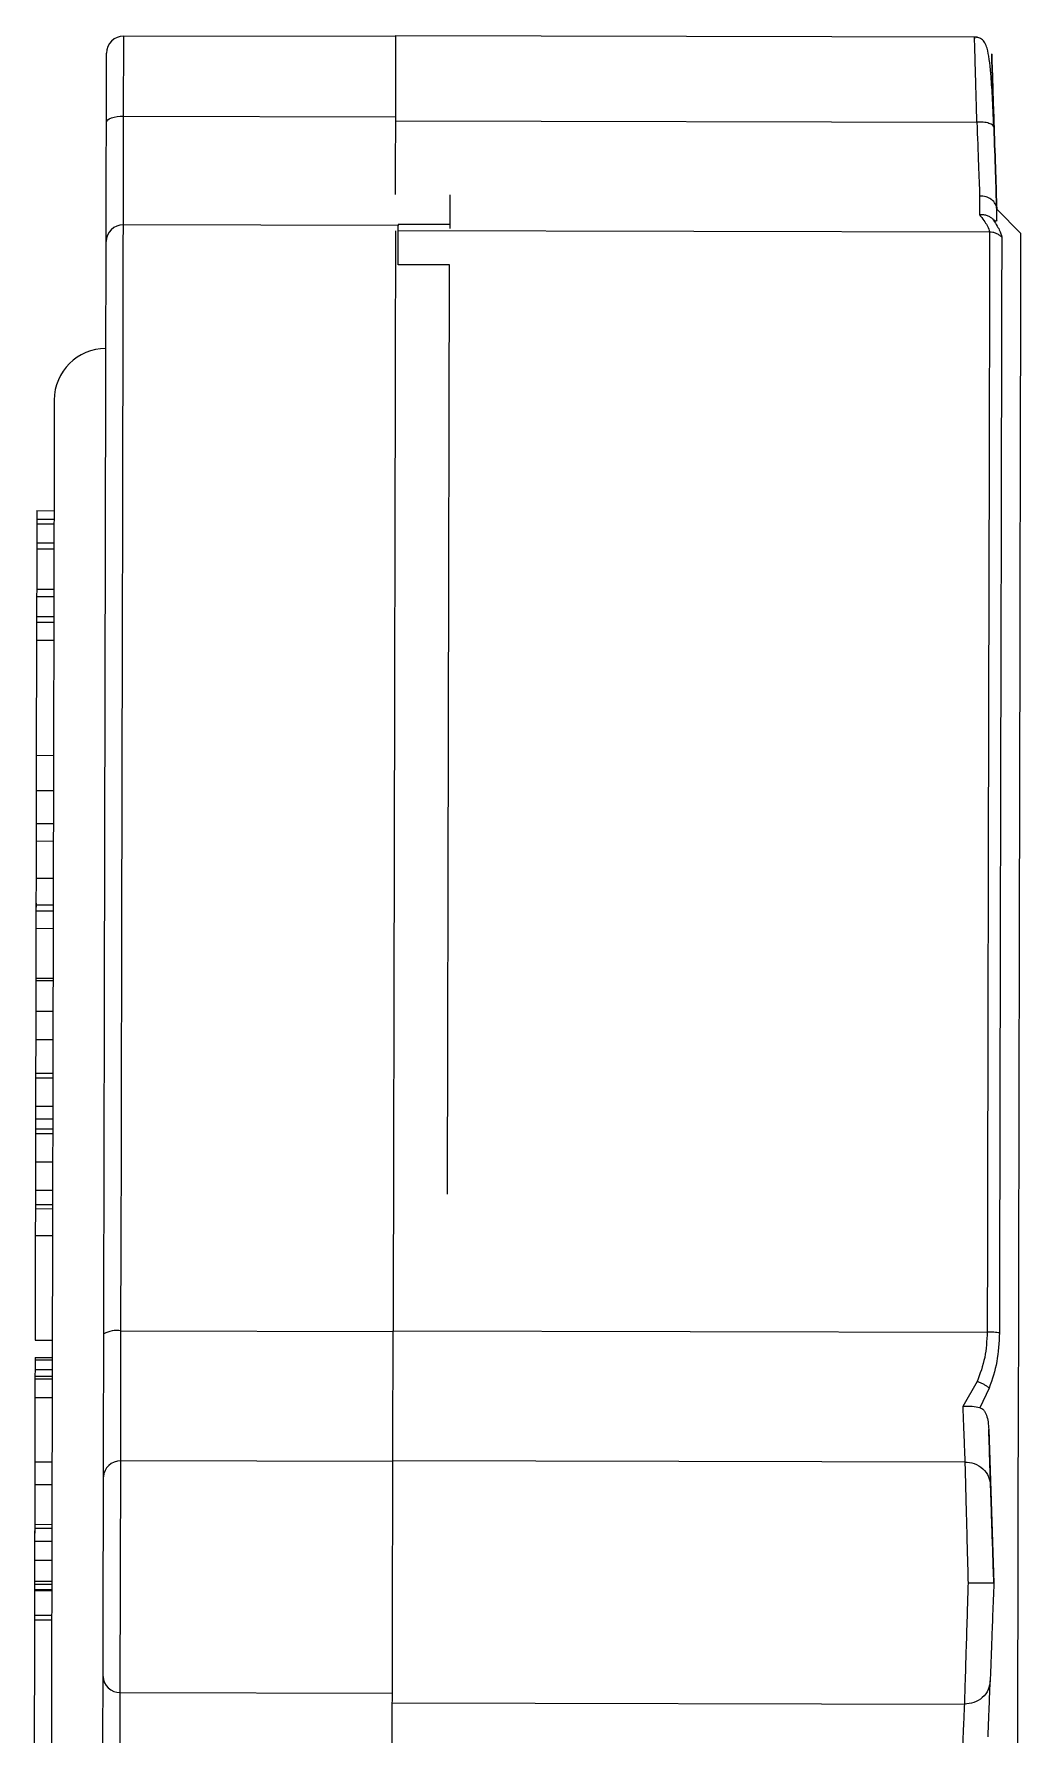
# Model space of a CAD drawing. Header units: millimetres. Extents: x 2160 to 4596, y 811 to 2534.
# Drawn here: x 2672.3 to 2729.8, y 2230.2 to 2329.2 of the extents above; entities that cross this region are included whole.
import ezdxf

# ---------------------------------------------------------------- set-up
doc = ezdxf.new("R2010")
doc.units = ezdxf.units.MM

msp = doc.modelspace()

# ---------------------------------------------------------------- linework, layer by layer
at = {"color": 7, "linetype": 'Continuous', "lineweight": 25}
for p, q in [((2677.546, 2324.388), (2677.556, 2329.056)), ((2693.398, 2329.022), (2677.556, 2329.056)), ((2727.236, 2328.985), (2693.398, 2329.058)), ((2677.532, 2318.065), (2677.546, 2324.388)), ((2677.546, 2324.388), (2693.388, 2324.354)), ((2693.388, 2324.123), (2727.222, 2324.05)), ((2696.536, 2319.812), (2696.532, 2318.081)), ((2727.379, 2319.74), (2727.376, 2318.653)), ((2729.788, 2317.566), (2728.377, 2318.983)), ((2728.377, 2318.976), (2728.377, 2318.983)), ((2693.532, 2318.031), (2677.532, 2318.065)), ((2693.527, 2315.731), (2693.532, 2318.031)), ((2696.532, 2318.081), (2693.532, 2318.088)), ((2693.532, 2318.088), (2693.532, 2318.031)), ((2696.532, 2318.081), (2696.532, 2317.853)), ((2727.96, 2317.637), (2693.531, 2317.711)), ((2696.527, 2315.725), (2693.527, 2315.731)), ((2696.411, 2261.623), (2696.527, 2315.725)), ((2672.496, 2301.423), (2672.495, 2300.922)), ((2672.496, 2301.423), (2673.496, 2301.421)), ((2672.495, 2300.652), (2672.492, 2299.558)), ((2672.495, 2300.922), (2673.495, 2300.92)), ((2672.495, 2300.922), (2672.495, 2300.652)), ((2672.495, 2300.652), (2673.495, 2300.65)), ((2672.492, 2299.209), (2672.487, 2296.848)), ((2672.492, 2299.558), (2673.492, 2299.556)), ((2672.492, 2299.558), (2672.492, 2299.209)), ((2672.492, 2299.209), (2673.492, 2299.206)), ((2672.486, 2296.427), (2672.483, 2295.266)), ((2672.487, 2296.848), (2672.486, 2296.427)), ((2672.486, 2296.427), (2673.486, 2296.425)), ((2672.487, 2296.848), (2673.487, 2296.846)), ((2672.483, 2295.266), (2673.483, 2295.264)), ((2672.483, 2295.266), (2672.483, 2294.932)), ((2672.483, 2294.932), (2672.48, 2293.884)), ((2672.483, 2294.932), (2673.483, 2294.93)), ((2672.48, 2293.884), (2672.466, 2287.178)), ((2672.48, 2293.884), (2673.48, 2293.882)), ((2672.466, 2287.178), (2672.462, 2285.138)), ((2672.466, 2287.178), (2673.466, 2287.176)), ((2672.462, 2285.138), (2672.458, 2283.217)), ((2672.462, 2285.138), (2673.462, 2285.136)), ((2672.458, 2283.217), (2672.455, 2282.172)), ((2672.458, 2283.217), (2673.458, 2283.215)), ((2672.455, 2282.172), (2672.451, 2280.035)), ((2673.455, 2282.17), (2672.455, 2282.172)), ((2672.451, 2280.035), (2672.447, 2278.47)), ((2672.451, 2280.035), (2673.451, 2280.033)), ((2672.448, 2278.572), (2672.447, 2278.062)), ((2672.447, 2278.47), (2673.447, 2278.468)), ((2672.447, 2278.47), (2672.447, 2278.133)), ((2672.447, 2278.47), (2672.447, 2278.133)), ((2672.447, 2278.133), (2672.444, 2277.105)), ((2672.447, 2278.133), (2673.447, 2278.131)), ((2672.444, 2277.105), (2673.444, 2277.103)), ((2672.438, 2274.074), (2672.434, 2272.287)), ((2672.438, 2274.211), (2673.438, 2274.209)), ((2672.438, 2274.074), (2673.438, 2274.072)), ((2672.434, 2272.287), (2672.431, 2270.633)), ((2672.434, 2272.287), (2673.434, 2272.285)), ((2672.431, 2270.633), (2672.426, 2268.681)), ((2672.431, 2270.633), (2673.431, 2270.631)), ((2672.426, 2268.681), (2673.426, 2268.679)), ((2672.426, 2268.681), (2672.426, 2268.409)), ((2672.426, 2268.409), (2672.422, 2266.749)), ((2672.426, 2268.409), (2673.426, 2268.406)), ((2672.422, 2266.749), (2672.421, 2266.01)), ((2672.422, 2266.749), (2673.422, 2266.747)), ((2672.421, 2266.01), (2672.42, 2265.437)), ((2672.421, 2266.01), (2673.421, 2266.007)), ((2672.419, 2265.165), (2672.415, 2263.505)), ((2672.42, 2265.437), (2672.419, 2265.165)), ((2672.419, 2265.165), (2673.419, 2265.162)), ((2672.42, 2265.437), (2673.42, 2265.435)), ((2672.415, 2263.505), (2672.412, 2261.862)), ((2672.415, 2263.505), (2673.415, 2263.503)), ((2672.412, 2261.862), (2672.41, 2261.034)), ((2672.412, 2261.862), (2673.412, 2261.859)), ((2672.41, 2260.785), (2672.406, 2259.221)), ((2672.41, 2261.034), (2673.41, 2261.032)), ((2672.41, 2261.034), (2672.41, 2260.785)), ((2672.41, 2260.785), (2673.41, 2260.783)), ((2672.406, 2259.21), (2672.393, 2253.121)), ((2672.406, 2259.221), (2673.406, 2259.219)), ((2677.378, 2246.097), (2677.394, 2253.669)), ((2677.394, 2253.669), (2693.237, 2253.635)), ((2693.237, 2253.675), (2727.823, 2253.601)), ((2672.393, 2253.121), (2673.393, 2253.119)), ((2672.391, 2251.978), (2672.39, 2251.419)), ((2672.391, 2252.122), (2673.391, 2252.12)), ((2672.391, 2251.978), (2673.391, 2251.976)), ((2672.388, 2250.884), (2672.386, 2249.786)), ((2672.389, 2251.028), (2672.388, 2250.884)), ((2672.388, 2250.884), (2673.388, 2250.882)), ((2672.39, 2251.419), (2672.389, 2251.028)), ((2672.389, 2251.028), (2673.389, 2251.026)), ((2672.39, 2251.419), (2673.39, 2251.417)), ((2727.231, 2250.712), (2726.401, 2249.258)), ((2727.29, 2250.693), (2727.231, 2250.712)), ((2672.386, 2249.786), (2672.378, 2246.047)), ((2672.386, 2249.786), (2673.386, 2249.784)), ((2727.938, 2250.339), (2727.392, 2249.191)), ((2727.913, 2247.928), (2728.206, 2238.983)), ((2672.378, 2246.047), (2672.375, 2244.718)), ((2672.378, 2246.047), (2673.378, 2246.045)), ((2677.349, 2232.616), (2677.378, 2246.097)), ((2693.221, 2246.063), (2677.378, 2246.097)), ((2726.523, 2246.034), (2693.221, 2246.105)), ((2672.375, 2244.457), (2672.373, 2243.821)), ((2672.373, 2243.821), (2672.373, 2243.474)), ((2672.375, 2244.718), (2673.375, 2244.716)), ((2672.375, 2244.718), (2672.375, 2244.538)), ((2672.375, 2244.538), (2672.375, 2244.457)), ((2672.373, 2243.474), (2672.371, 2242.607)), ((2672.37, 2242.175), (2672.368, 2241.567)), ((2672.371, 2242.607), (2672.37, 2242.406)), ((2672.37, 2242.406), (2673.37, 2242.404)), ((2672.37, 2242.406), (2672.37, 2242.175)), ((2672.37, 2242.175), (2673.37, 2242.173)), ((2672.368, 2241.567), (2672.366, 2240.315)), ((2672.368, 2241.424), (2673.368, 2241.422)), ((2672.366, 2240.315), (2672.363, 2239.101)), ((2672.366, 2240.315), (2673.366, 2240.313)), ((2672.363, 2239.101), (2673.363, 2239.099)), ((2672.363, 2238.928), (2673.363, 2238.926)), ((2728.206, 2238.983), (2728.206, 2238.983)), ((2672.362, 2238.611), (2673.362, 2238.609)), ((2672.362, 2238.611), (2672.362, 2238.553)), ((2672.362, 2238.553), (2673.362, 2238.551)), ((2672.358, 2236.846), (2672.331, 2224.117)), ((2672.359, 2237.122), (2672.358, 2236.846)), ((2672.358, 2236.846), (2673.358, 2236.844)), ((2672.359, 2237.122), (2673.359, 2237.12)), ((2677.333, 2225.044), (2677.349, 2232.616)), ((2677.349, 2232.616), (2693.192, 2232.582)), ((2693.191, 2232.01), (2726.493, 2231.939))]:
    msp.add_line(p, q, dxfattribs=at)
at = {"color": 7, "linetype": 'Continuous', "lineweight": 25, "flags": 128}
for points in [[(2676.545, 2324.038), (2676.564, 2324.107), (2676.621, 2324.173), (2676.714, 2324.233), (2676.838, 2324.286), (2676.99, 2324.33), (2677.163, 2324.362), (2677.35, 2324.382), (2677.546, 2324.388)], [(2677.394, 2253.669), (2677.406, 2258.928), (2677.417, 2264.099), (2677.427, 2269.157), (2677.438, 2274.081), (2677.448, 2278.848), (2677.458, 2283.436), (2677.467, 2287.824), (2677.476, 2291.994), (2677.485, 2295.925), (2677.493, 2299.6), (2677.5, 2303.002), (2677.507, 2306.117), (2677.513, 2308.929), (2677.518, 2311.427), (2677.522, 2313.598), (2677.526, 2315.434), (2677.53, 2316.925), (2677.532, 2318.065)], [(2727.96, 2317.637), (2727.957, 2316.485), (2727.954, 2314.986), (2727.95, 2313.149), (2727.946, 2310.979), (2727.94, 2308.489), (2727.934, 2305.687), (2727.928, 2302.588), (2727.92, 2299.205), (2727.913, 2295.552), (2727.904, 2291.647), (2727.895, 2287.507), (2727.886, 2283.149), (2727.876, 2278.595), (2727.866, 2273.864), (2727.856, 2268.976), (2727.845, 2263.955), (2727.834, 2258.822), (2727.823, 2253.601)], [(2728.666, 2317.347), (2728.664, 2316.2), (2728.661, 2314.707), (2728.657, 2312.875), (2728.652, 2310.714), (2728.647, 2308.233), (2728.641, 2305.441), (2728.634, 2302.354), (2728.627, 2298.983), (2728.619, 2295.343), (2728.611, 2291.453), (2728.602, 2287.327), (2728.593, 2282.986), (2728.583, 2278.448), (2728.573, 2273.734), (2728.563, 2268.865), (2728.552, 2263.862), (2728.541, 2258.748), (2728.53, 2253.546)], [(2729.596, 2227.753), (2729.607, 2233.036), (2729.619, 2238.346), (2729.63, 2243.659), (2729.641, 2248.95), (2729.653, 2254.196), (2729.664, 2259.373), (2729.675, 2264.456), (2729.685, 2269.422), (2729.695, 2274.25), (2729.705, 2278.916), (2729.715, 2283.399), (2729.724, 2287.679), (2729.733, 2291.737), (2729.741, 2295.553), (2729.749, 2299.11), (2729.756, 2302.393), (2729.762, 2305.385), (2729.768, 2308.074), (2729.773, 2310.446), (2729.777, 2312.492), (2729.781, 2314.201), (2729.784, 2315.567), (2729.786, 2316.582), (2729.787, 2317.242), (2729.788, 2317.545), (2729.788, 2317.566)]]:
    msp.add_lwpolyline(points, dxfattribs=at)
at = {"color": 7, "linetype": 'Continuous', "lineweight": 25}
for centre, radius, start, end in [((2677.553, 2328.056), 1, 89.87751, 179.87751), ((2677.522, 2317.073), 0.992, 89.41535, 179.40777), ((2676.51, 2307.858), 3, 89.87751, 179.87751), ((2677.149, 2252.138), 1.551, 80.89854, 119.14308), ((2677.345, 2245.127), 0.97, 88.05077, 177.92611), ((2677.321, 2233.585), 0.97, 181.82891, 271.70426)]:
    msp.add_arc(centre, radius, start, end, dxfattribs=at)
for points, knots in [([(2693.388, 2324.123), (2693.389, 2324.816), (2693.392, 2326.202), (2693.396, 2327.809), (2693.398, 2328.77), (2693.399, 2329.173), (2693.398, 2329.058), (2693.398, 2329.058)], [0, 0, 0, 0, 0.2499989, 0.4999978, 0.7499967, 0.9999956, 1, 1, 1, 1]), ([(2728.202, 2323.803), (2728.176, 2324.401), (2728.127, 2325.527), (2728.023, 2327.15), (2727.877, 2328.301), (2727.64, 2328.81), (2727.35, 2328.955), (2727.191, 2328.981), (2727.11, 2328.986), (2727.071, 2328.985), (2727.052, 2328.985)], [0, 0, 0, 0, 0.219365, 0.412937, 0.719402, 0.914593, 0.969102, 0.986635, 0.993634, 1, 1, 1, 1]), ([(2727.222, 2324.05), (2727.208, 2324.547), (2727.181, 2325.51), (2727.138, 2327.053), (2727.101, 2328.358), (2727.082, 2329.048), (2727.085, 2328.925), (2727.086, 2328.899)], [0, 0, 0, 0, 0.177765, 0.34408, 0.641108, 0.925204, 1, 1, 1, 1]), ([(2676.545, 2324.038), (2676.546, 2324.593), (2676.548, 2325.727), (2676.551, 2327.028), (2676.553, 2327.898), (2676.553, 2328.006), (2676.553, 2328.058)], [0, 0, 0, 0, 0.244178, 0.5, 0.755822, 1, 1, 1, 1]), ([(2728.221, 2323.741), (2728.201, 2324.343), (2728.162, 2325.548), (2728.117, 2326.926), (2728.087, 2327.817), (2728.077, 2328.12), (2728.087, 2327.813), (2728.117, 2326.921), (2728.162, 2325.544), (2728.201, 2324.342), (2728.221, 2323.741)], [0, 0, 0, 0, 0.125138, 0.250256, 0.375373, 0.50043, 0.625397, 0.750284, 0.875124, 1, 1, 1, 1]), ([(2676.53, 2317.084), (2676.53, 2317.317), (2676.531, 2317.792), (2676.535, 2319.377), (2676.539, 2321.469), (2676.543, 2323.192), (2676.545, 2324.038)], [0, 0, 0, 0, 0.245796, 0.5, 0.754204, 1, 1, 1, 1]), ([(2693.379, 2319.833), (2693.379, 2319.859), (2693.38, 2320.349), (2693.383, 2321.786), (2693.386, 2323.344), (2693.388, 2324.123)], [0, 0, 0, 0, 0.027312, 0.513656, 1, 1, 1, 1]), ([(2727.222, 2324.05), (2727.254, 2323.179), (2727.313, 2321.539), (2727.358, 2320.314), (2727.379, 2319.74)], [0, 0, 0, 0, 0.531637, 1, 1, 1, 1]), ([(2728.221, 2323.741), (2728.206, 2323.783), (2728.184, 2323.848), (2728.059, 2323.923), (2727.93, 2323.974), (2727.77, 2324.013), (2727.539, 2324.048), (2727.347, 2324.049), (2727.222, 2324.05)], [0, 0, 0, 0, 0.239618, 0.368465, 0.500002, 0.631538, 0.760384, 1, 1, 1, 1]), ([(2728.377, 2318.976), (2728.355, 2319.654), (2728.31, 2321.02), (2728.251, 2322.83), (2728.221, 2323.741)], [0, 0, 0, 0, 0.496466, 1, 1, 1, 1]), ([(2728.221, 2323.741), (2728.251, 2322.832), (2728.31, 2321.022), (2728.355, 2319.656), (2728.377, 2318.976)], [0, 0, 0, 0, 0.502375, 1, 1, 1, 1]), ([(2728.377, 2318.976), (2728.372, 2319.03), (2728.362, 2319.135), (2728.278, 2319.336), (2728.165, 2319.46), (2728.072, 2319.53), (2728.071, 2319.531), (2728.068, 2319.533), (2728.057, 2319.542), (2727.963, 2319.61), (2727.745, 2319.722), (2727.506, 2319.734), (2727.379, 2319.74)], [0, 0, 0, 0, 0.13275, 0.258828, 0.507271, 0.507353, 0.507953, 0.509582, 0.515681, 0.539247, 0.754927, 1, 1, 1, 1]), ([(2728.123, 2318.414), (2728.075, 2318.452), (2727.976, 2318.532), (2727.784, 2318.615), (2727.579, 2318.658), (2727.438, 2318.654), (2727.376, 2318.653)], [0, 0, 0, 0, 0.239149, 0.497163, 0.778524, 1, 1, 1, 1]), ([(2727.376, 2318.653), (2727.547, 2318.427), (2727.88, 2317.986), (2727.933, 2317.752), (2727.96, 2317.637)], [0, 0, 0, 0, 0.51151, 1, 1, 1, 1]), ([(2728.123, 2318.414), (2728.279, 2318.182), (2728.592, 2317.719), (2728.642, 2317.471), (2728.666, 2317.347)], [0, 0, 0, 0, 0.5006525, 1, 1, 1, 1]), ([(2728.375, 2318.311), (2728.369, 2318.288), (2728.36, 2318.255), (2728.274, 2318.294), (2728.201, 2318.345), (2728.147, 2318.392), (2728.123, 2318.414)], [0, 0, 0, 0, 0.546902, 0.785535, 0.902249, 1, 1, 1, 1]), ([(2728.375, 2318.311), (2728.375, 2318.312), (2728.375, 2318.328), (2728.376, 2318.433), (2728.376, 2318.641), (2728.377, 2318.86), (2728.377, 2318.976)], [0, 0, 0, 0, 0.008069, 0.080583, 0.514577, 1, 1, 1, 1]), ([(2676.394, 2253.492), (2676.399, 2255.988), (2676.41, 2261.025), (2676.426, 2268.402), (2676.441, 2275.644), (2676.456, 2282.623), (2676.47, 2289.226), (2676.483, 2295.32), (2676.495, 2300.813), (2676.505, 2305.624), (2676.514, 2309.687), (2676.521, 2312.956), (2676.527, 2315.495), (2676.529, 2316.557), (2676.53, 2317.084)], [0, 0, 0, 0, 0.0799588, 0.1613715, 0.2441424, 0.3288926, 0.4142166, 0.5, 0.5857784, 0.6711024, 0.7558576, 0.8386237, 0.9200388, 1, 1, 1, 1]), ([(2673.51, 2307.865), (2673.51, 2307.81), (2673.51, 2307.7), (2673.508, 2306.79), (2673.505, 2305.304), (2673.5, 2303.13), (2673.494, 2300.299), (2673.487, 2296.786), (2673.478, 2292.632), (2673.468, 2287.888), (2673.456, 2282.627), (2673.444, 2276.935), (2673.431, 2270.912), (2673.418, 2264.689), (2673.404, 2258.323), (2673.391, 2251.971), (2673.377, 2245.632), (2673.368, 2241.454), (2673.364, 2239.365)], [0, 0, 0, 0, 0.058246, 0.116497, 0.17824, 0.239988, 0.303803, 0.368626, 0.434138, 0.5, 0.565862, 0.631374, 0.696197, 0.760012, 0.821755, 0.883503, 0.94175, 1, 1, 1, 1]), ([(2672.444, 2277.105), (2672.444, 2276.775), (2672.442, 2276.139), (2672.441, 2275.362), (2672.439, 2274.751), (2672.439, 2274.429), (2672.438, 2274.26), (2672.438, 2274.211)], [0, 0, 0, 0, 0.328754, 0.633799, 0.764636, 0.93153, 1, 1, 1, 1]), ([(2672.438, 2274.211), (2672.438, 2274.148), (2672.438, 2274.063), (2672.438, 2274.085), (2672.438, 2274.091)], [0, 0, 0, 0, 0.737807, 1, 1, 1, 1]), ([(2676.376, 2245.163), (2676.377, 2245.553), (2676.379, 2246.349), (2676.383, 2248.339), (2676.388, 2250.752), (2676.392, 2252.589), (2676.394, 2253.492)], [0, 0, 0, 0, 0.245796, 0.5, 0.754204, 1, 1, 1, 1]), ([(2727.823, 2253.601), (2727.795, 2253.099), (2727.739, 2252.071), (2727.403, 2251.172), (2727.231, 2250.712)], [0, 0, 0, 0, 0.48849, 1, 1, 1, 1]), ([(2728.53, 2253.546), (2728.502, 2252.979), (2728.445, 2251.845), (2728.107, 2250.842), (2727.938, 2250.339)], [0, 0, 0, 0, 0.499286, 1, 1, 1, 1]), ([(2672.391, 2252.122), (2672.391, 2252.119), (2672.391, 2252.114), (2672.391, 2251.917), (2672.391, 2251.871)], [0, 0, 0, 0, 0.770116, 1, 1, 1, 1]), ([(2727.938, 2250.339), (2727.894, 2250.374), (2727.808, 2250.444), (2727.648, 2250.54), (2727.473, 2250.627), (2727.351, 2250.671), (2727.29, 2250.693)], [0, 0, 0, 0, 0.2473909, 0.4997222, 0.7521965, 1, 1, 1, 1]), ([(2727.392, 2249.191), (2727.249, 2249.218), (2726.959, 2249.273), (2726.588, 2249.263), (2726.401, 2249.258)], [0, 0, 0, 0, 0.494817, 1, 1, 1, 1]), ([(2726.401, 2249.258), (2726.428, 2248.543), (2726.48, 2247.16), (2726.509, 2246.401), (2726.523, 2246.034)], [0, 0, 0, 0, 0.516726, 1, 1, 1, 1]), ([(2727.392, 2249.191), (2727.433, 2249.178), (2727.514, 2249.153), (2727.622, 2249.053), (2727.711, 2248.917), (2727.807, 2248.692), (2727.886, 2248.355), (2727.903, 2248.076), (2727.913, 2247.928)], [0, 0, 0, 0, 0.111673, 0.222473, 0.333752, 0.456252, 0.712674, 1, 1, 1, 1]), ([(2728.019, 2244.674), (2728.007, 2245.058), (2727.981, 2245.84), (2727.936, 2247.225), (2727.913, 2247.928)], [0, 0, 0, 0, 0.4921548, 1, 1, 1, 1]), ([(2726.523, 2246.034), (2726.53, 2245.768), (2726.544, 2245.229), (2726.579, 2243.827), (2726.621, 2242.241), (2726.664, 2240.576), (2726.691, 2239.543), (2726.705, 2238.986)], [0, 0, 0, 0, 0.210699, 0.428308, 0.661362, 0.817576, 1, 1, 1, 1]), ([(2726.523, 2246.034), (2726.708, 2246.016), (2727.092, 2245.978), (2727.59, 2245.665), (2727.94, 2245.207), (2727.994, 2244.847), (2728.019, 2244.674)], [0, 0, 0, 0, 0.240153, 0.499483, 0.759101, 1, 1, 1, 1]), ([(2676.364, 2239.358), (2676.365, 2239.97), (2676.368, 2241.223), (2676.371, 2242.939), (2676.374, 2244.357), (2676.376, 2244.898), (2676.376, 2245.163)], [0, 0, 0, 0, 0.244178, 0.5, 0.755822, 1, 1, 1, 1]), ([(2672.375, 2244.718), (2672.374, 2244.243), (2672.372, 2243.16), (2672.371, 2242.599), (2672.37, 2242.447), (2672.37, 2242.406)], [0, 0, 0, 0, 0.364385, 0.830851, 1, 1, 1, 1]), ([(2728.206, 2238.983), (2728.186, 2239.599), (2728.145, 2240.83), (2728.091, 2242.502), (2728.045, 2243.886), (2728.028, 2244.411), (2728.019, 2244.674)], [0, 0, 0, 0, 0.249914, 0.499831, 0.749722, 1, 1, 1, 1]), ([(2672.37, 2242.175), (2672.37, 2242.147), (2672.37, 2242.092), (2672.369, 2241.942), (2672.369, 2241.733), (2672.368, 2241.553), (2672.368, 2241.446), (2672.368, 2241.424)], [0, 0, 0, 0, 0.282135, 0.566109, 0.757606, 0.950164, 1, 1, 1, 1]), ([(2672.363, 2239.072), (2672.363, 2239), (2672.363, 2238.783), (2672.362, 2238.68), (2672.362, 2238.611)], [0, 0, 0, 0, 0.332232, 1, 1, 1, 1]), ([(2672.363, 2239.101), (2672.363, 2239.098), (2672.363, 2239.091), (2672.363, 2239.033), (2672.363, 2238.963), (2672.363, 2238.928)], [0, 0, 0, 0, 0.35686, 0.67714, 1, 1, 1, 1]), ([(2673.364, 2239.365), (2673.359, 2237.276), (2673.35, 2233.098), (2673.337, 2226.759), (2673.323, 2220.406), (2673.31, 2214.041), (2673.296, 2207.818), (2673.283, 2201.795), (2673.271, 2196.103), (2673.26, 2190.842), (2673.25, 2186.098), (2673.241, 2181.944), (2673.234, 2178.43), (2673.227, 2175.6), (2673.223, 2173.426), (2673.22, 2171.94), (2673.218, 2171.03), (2673.217, 2170.92), (2673.217, 2170.865)], [0, 0, 0, 0, 0.058247, 0.116497, 0.17824, 0.239988, 0.303803, 0.368626, 0.434138, 0.5, 0.565862, 0.631374, 0.696197, 0.760012, 0.821755, 0.883503, 0.941749, 1, 1, 1, 1]), ([(2676.351, 2233.554), (2676.352, 2233.819), (2676.353, 2234.36), (2676.356, 2235.778), (2676.36, 2237.494), (2676.362, 2238.747), (2676.364, 2239.358)], [0, 0, 0, 0, 0.244178, 0.5, 0.755822, 1, 1, 1, 1]), ([(2726.705, 2238.986), (2726.688, 2238.429), (2726.657, 2237.395), (2726.608, 2235.73), (2726.558, 2234.144), (2726.517, 2232.743), (2726.501, 2232.204), (2726.493, 2231.939)], [0, 0, 0, 0, 0.182468, 0.338737, 0.571946, 0.789459, 1, 1, 1, 1]), ([(2728.206, 2238.983), (2728.193, 2238.983), (2728.164, 2238.983), (2727.944, 2238.984), (2727.658, 2238.985), (2727.373, 2238.986), (2727.049, 2238.987), (2726.819, 2238.986), (2726.705, 2238.986)], [0, 0, 0, 0, 0.18848, 0.4272136, 0.5636211, 0.7073559, 0.8543277, 1, 1, 1, 1]), ([(2728.206, 2238.983), (2728.183, 2238.365), (2728.137, 2237.136), (2728.076, 2235.475), (2728.024, 2234.087), (2728.005, 2233.56), (2727.995, 2233.293)], [0, 0, 0, 0, 0.2507124, 0.4986063, 0.745722, 1, 1, 1, 1]), ([(2672.362, 2238.553), (2672.361, 2238.15), (2672.36, 2237.46), (2672.359, 2237.221), (2672.359, 2237.122)], [0, 0, 0, 0, 0.58376, 1, 1, 1, 1]), ([(2676.334, 2225.225), (2676.335, 2226.128), (2676.339, 2227.965), (2676.345, 2230.378), (2676.349, 2232.368), (2676.351, 2233.164), (2676.351, 2233.554)], [0, 0, 0, 0, 0.245796, 0.5, 0.754204, 1, 1, 1, 1]), ([(2727.995, 2233.293), (2727.968, 2233.119), (2727.913, 2232.759), (2727.562, 2232.303), (2727.062, 2231.993), (2726.678, 2231.956), (2726.493, 2231.938)], [0, 0, 0, 0, 0.240896, 0.500515, 0.759846, 1, 1, 1, 1]), ([(2727.874, 2230.039), (2727.9, 2230.737), (2727.952, 2232.122), (2727.981, 2232.905), (2727.995, 2233.293)], [0, 0, 0, 0, 0.504369, 1, 1, 1, 1]), ([(2726.493, 2231.939), (2726.477, 2231.572), (2726.445, 2230.813), (2726.387, 2229.43), (2726.357, 2228.716)], [0, 0, 0, 0, 0.483329, 1, 1, 1, 1])]:
    msp.add_open_spline(points, degree=3, knots=knots, dxfattribs=at)
for points in [[(2693.374, 2317.711), (2693.373, 2317.146), (2693.37, 2316.017), (2693.365, 2313.337), (2693.358, 2309.969), (2693.349, 2305.872), (2693.339, 2301.109), (2693.327, 2295.721), (2693.314, 2289.764), (2693.301, 2283.297), (2693.286, 2276.387), (2693.27, 2269.099), (2693.254, 2261.519), (2693.243, 2256.29), (2693.237, 2253.675)], [(2728.666, 2317.347), (2728.617, 2317.391), (2728.52, 2317.477), (2728.344, 2317.566), (2728.156, 2317.626), (2728.025, 2317.633), (2727.96, 2317.637)], [(2693.221, 2246.105), (2693.222, 2246.462), (2693.223, 2247.176), (2693.227, 2248.975), (2693.232, 2251.158), (2693.235, 2252.836), (2693.237, 2253.675)], [(2728.53, 2253.546), (2728.481, 2253.554), (2728.383, 2253.57), (2728.208, 2253.587), (2728.019, 2253.599), (2727.888, 2253.6), (2727.823, 2253.601)], [(2693.191, 2232.01), (2693.192, 2232.335), (2693.193, 2232.984), (2693.197, 2234.696), (2693.201, 2236.765), (2693.206, 2239.057), (2693.211, 2241.35), (2693.215, 2243.419), (2693.219, 2245.131), (2693.22, 2245.78), (2693.221, 2246.105)], [(2693.175, 2224.44), (2693.176, 2225.279), (2693.18, 2226.957), (2693.185, 2229.14), (2693.189, 2230.939), (2693.19, 2231.653), (2693.191, 2232.01)]]:
    msp.add_open_spline(points, degree=3, dxfattribs=at)

doc.saveas('drawing.dxf')
